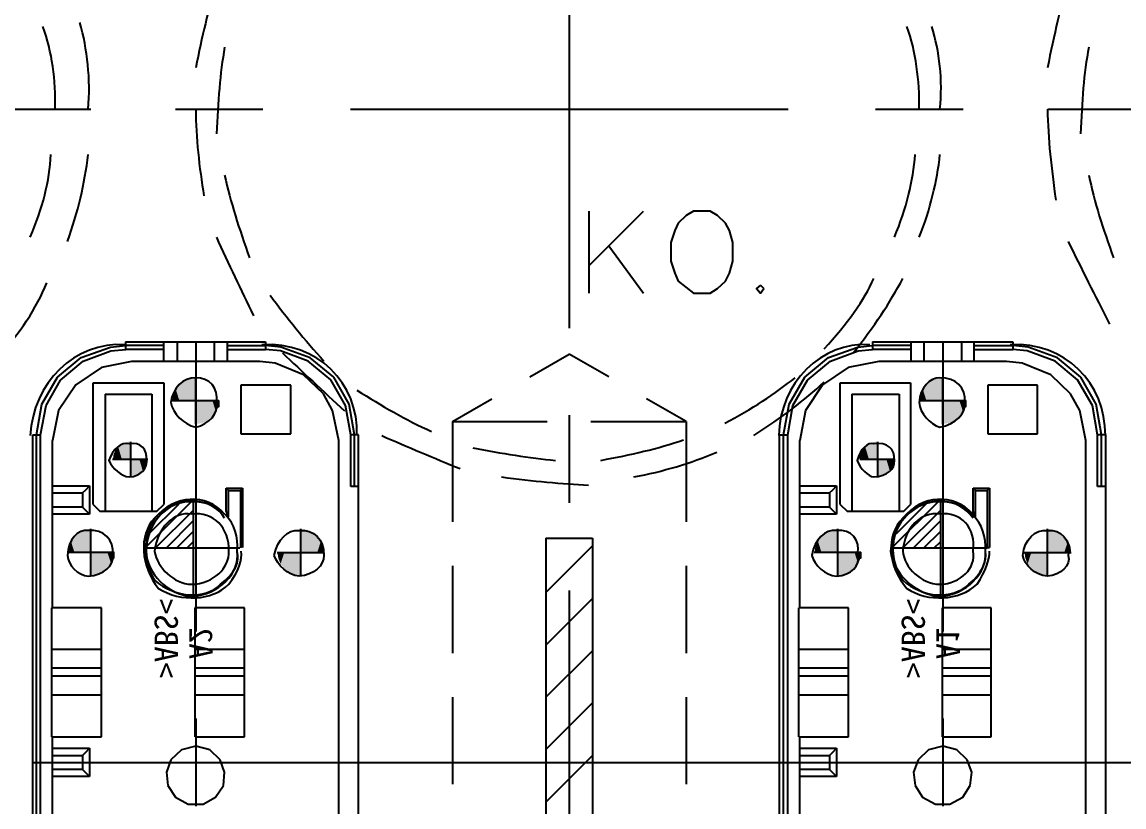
# Model space of a CAD drawing. Header units: millimetres. Extents: x 0 to 1170, y 491 to 1318.
# Drawn here: x 214.41 to 261.67, y 1050.24 to 1083.93 of the extents above; entities that cross this region are included whole.
import ezdxf

# ---------------------------------------------------------------- set-up
doc = ezdxf.new("R2010")
doc.units = ezdxf.units.MM
doc.styles.add('PDF SimSun', font='simsun.ttc')

# ---------------------------------------------------------------- blocks, each defined once
blk = doc.blocks.new('AHH1270-500010_1')
at = {"transparency": 33554687}
for points in [[(221.604, 1068.648), (221.362, 1068.547), (221.603, 1067.68)], [(221.863, 1068.682), (221.603, 1068.648), (221.862, 1067.68)], [(221.604, 1068.648), (221.603, 1067.68), (221.862, 1067.68)], [(253.645, 1068.648), (253.403, 1068.547), (253.646, 1067.68)], [(253.645, 1068.648), (253.646, 1067.68), (253.904, 1067.68)], [(253.904, 1068.682), (253.646, 1068.648), (253.904, 1067.68)], [(220.996, 1068.181), (220.896, 1067.939), (220.995, 1067.68)], [(221.155, 1068.388), (220.995, 1068.18), (221.155, 1067.68)], [(220.996, 1068.181), (220.995, 1067.68), (221.155, 1067.68)], [(221.362, 1068.548), (221.155, 1068.388), (221.362, 1067.68)], [(221.155, 1068.388), (221.155, 1067.68), (221.362, 1067.68)], [(221.362, 1068.548), (221.362, 1067.68), (221.603, 1067.68)], [(253.037, 1068.181), (252.936, 1067.939), (253.037, 1067.68)], [(253.196, 1068.388), (253.037, 1068.18), (253.195, 1067.68)], [(253.037, 1068.181), (253.037, 1067.68), (253.195, 1067.68)], [(253.403, 1068.548), (253.195, 1068.388), (253.403, 1067.68)], [(253.196, 1068.388), (253.195, 1067.68), (253.403, 1067.68)], [(253.403, 1068.548), (253.403, 1067.68), (253.646, 1067.68)], [(220.896, 1067.939), (220.862, 1067.68), (220.896, 1067.68)], [(220.896, 1067.939), (220.896, 1067.68), (220.995, 1067.68)], [(222.122, 1067.68), (221.862, 1067.68), (222.121, 1066.714)], [(221.863, 1067.68), (221.862, 1066.68), (222.121, 1066.714)], [(222.363, 1067.68), (222.121, 1067.68), (222.364, 1066.813)], [(222.122, 1067.68), (222.121, 1066.714), (222.364, 1066.813)], [(222.363, 1067.68), (222.364, 1066.813), (222.572, 1066.973)], [(222.571, 1067.68), (222.364, 1067.68), (222.572, 1066.973)], [(222.571, 1067.68), (222.572, 1066.973), (222.729, 1067.18)], [(222.73, 1067.68), (222.572, 1067.68), (222.729, 1067.18)], [(222.83, 1067.68), (222.729, 1067.68), (222.831, 1067.421)], [(222.73, 1067.68), (222.729, 1067.18), (222.831, 1067.421)], [(252.937, 1067.939), (252.902, 1067.68), (252.936, 1067.68)], [(252.937, 1067.939), (252.936, 1067.68), (253.037, 1067.68)], [(254.163, 1067.68), (253.904, 1067.68), (254.163, 1066.714)], [(253.904, 1067.68), (253.904, 1066.68), (254.163, 1066.714)], [(254.405, 1067.68), (254.163, 1067.68), (254.405, 1066.813)], [(254.163, 1067.68), (254.163, 1066.714), (254.405, 1066.813)], [(254.612, 1067.68), (254.405, 1067.68), (254.612, 1066.973)], [(254.405, 1067.68), (254.405, 1066.813), (254.612, 1066.973)], [(254.771, 1067.68), (254.612, 1067.68), (254.772, 1067.18)], [(254.612, 1067.68), (254.612, 1066.973), (254.772, 1067.18)], [(254.771, 1067.68), (254.772, 1067.18), (254.871, 1067.421)], [(254.871, 1067.68), (254.772, 1067.68), (254.871, 1067.421)], [(218.683, 1065.177), (218.684, 1065.827), (218.528, 1065.708)], [(218.683, 1065.177), (218.865, 1065.178), (218.684, 1065.827)], [(218.865, 1065.177), (218.865, 1065.903), (218.684, 1065.827)], [(219.059, 1065.177), (219.058, 1065.928), (218.865, 1065.903)], [(218.865, 1065.177), (219.058, 1065.178), (218.865, 1065.903)], [(250.724, 1065.177), (250.725, 1065.827), (250.569, 1065.708)], [(250.724, 1065.177), (250.906, 1065.178), (250.725, 1065.827)], [(250.906, 1065.177), (250.906, 1065.903), (250.725, 1065.827)], [(251.1, 1065.177), (251.101, 1065.928), (250.906, 1065.903)], [(250.906, 1065.177), (251.101, 1065.178), (250.906, 1065.903)], [(218.334, 1065.177), (218.333, 1065.371), (218.308, 1065.178)], [(218.409, 1065.177), (218.409, 1065.552), (218.333, 1065.371)], [(218.334, 1065.177), (218.409, 1065.178), (218.333, 1065.371)], [(218.528, 1065.177), (218.528, 1065.708), (218.409, 1065.552)], [(218.409, 1065.177), (218.528, 1065.178), (218.409, 1065.552)], [(218.528, 1065.177), (218.684, 1065.178), (218.528, 1065.708)], [(250.45, 1065.177), (250.45, 1065.552), (250.375, 1065.371)], [(250.375, 1065.177), (250.45, 1065.178), (250.375, 1065.371)], [(250.569, 1065.177), (250.569, 1065.708), (250.45, 1065.552)], [(250.45, 1065.177), (250.569, 1065.178), (250.45, 1065.552)], [(250.569, 1065.177), (250.725, 1065.178), (250.569, 1065.708)], [(219.059, 1064.426), (219.254, 1064.452), (219.058, 1065.178)], [(219.253, 1064.452), (219.254, 1065.178), (219.058, 1065.178)], [(219.253, 1064.452), (219.434, 1064.527), (219.254, 1065.178)], [(219.434, 1064.527), (219.434, 1065.178), (219.254, 1065.178)], [(219.434, 1064.527), (219.59, 1064.646), (219.434, 1065.178)], [(219.59, 1064.646), (219.59, 1065.178), (219.434, 1065.178)], [(219.59, 1064.646), (219.709, 1064.802), (219.59, 1065.178)], [(219.709, 1064.802), (219.709, 1065.178), (219.59, 1065.178)], [(219.709, 1064.802), (219.784, 1064.983), (219.709, 1065.178)], [(219.784, 1064.983), (219.784, 1065.178), (219.709, 1065.178)], [(219.784, 1064.983), (219.81, 1065.178), (219.784, 1065.178)], [(251.1, 1064.426), (251.294, 1064.452), (251.101, 1065.178)], [(251.294, 1064.452), (251.294, 1065.178), (251.101, 1065.178)], [(251.294, 1064.452), (251.475, 1064.527), (251.294, 1065.178)], [(251.475, 1064.527), (251.475, 1065.178), (251.294, 1065.178)], [(251.475, 1064.527), (251.631, 1064.646), (251.475, 1065.178)], [(251.631, 1064.646), (251.631, 1065.178), (251.475, 1065.178)], [(251.631, 1064.646), (251.75, 1064.802), (251.631, 1065.178)], [(251.75, 1064.802), (251.75, 1065.178), (251.631, 1065.178)], [(251.75, 1064.802), (251.826, 1064.983), (251.75, 1065.178)], [(251.825, 1064.983), (251.826, 1065.178), (251.75, 1065.178)], [(251.825, 1064.983), (251.851, 1065.178), (251.826, 1065.178)], [(216.86, 1062.041), (216.652, 1061.881), (216.859, 1061.173)], [(217.102, 1062.141), (216.859, 1062.041), (217.102, 1061.173)], [(216.86, 1062.041), (216.859, 1061.173), (217.102, 1061.173)], [(217.361, 1062.175), (217.102, 1062.142), (217.361, 1061.173)], [(217.102, 1062.141), (217.102, 1061.173), (217.361, 1061.173)], [(226.364, 1062.175), (226.365, 1061.173), (226.624, 1062.142)], [(226.623, 1062.141), (226.365, 1061.173), (226.624, 1061.173)], [(226.623, 1062.141), (226.624, 1061.173), (226.865, 1062.041)], [(226.865, 1062.041), (226.624, 1061.173), (226.865, 1061.173)], [(226.865, 1062.041), (226.865, 1061.173), (227.073, 1061.881)], [(248.901, 1062.041), (248.694, 1061.881), (248.902, 1061.173)], [(248.901, 1062.041), (248.902, 1061.173), (249.143, 1061.173)], [(249.143, 1062.141), (248.902, 1062.041), (249.143, 1061.173)], [(249.402, 1062.175), (249.143, 1062.142), (249.402, 1061.173)], [(249.143, 1062.141), (249.143, 1061.173), (249.402, 1061.173)], [(258.405, 1062.175), (258.405, 1061.173), (258.664, 1062.142)], [(258.664, 1062.141), (258.405, 1061.173), (258.664, 1061.173)], [(258.664, 1062.141), (258.664, 1061.173), (258.906, 1062.041)], [(258.906, 1062.041), (258.664, 1061.173), (258.906, 1061.173)], [(258.906, 1062.041), (258.906, 1061.173), (259.113, 1061.881)], [(216.494, 1061.674), (216.393, 1061.432), (216.494, 1061.173)], [(216.653, 1061.882), (216.494, 1061.674), (216.652, 1061.173)], [(216.494, 1061.674), (216.494, 1061.173), (216.652, 1061.173)], [(216.653, 1061.882), (216.652, 1061.173), (216.859, 1061.173)], [(227.072, 1061.882), (226.865, 1061.173), (227.073, 1061.173)], [(227.072, 1061.882), (227.073, 1061.173), (227.232, 1061.674)], [(227.231, 1061.674), (227.073, 1061.173), (227.232, 1061.173)], [(227.231, 1061.674), (227.232, 1061.173), (227.331, 1061.432)], [(248.535, 1061.674), (248.435, 1061.432), (248.535, 1061.173)], [(248.694, 1061.882), (248.535, 1061.674), (248.694, 1061.173)], [(248.535, 1061.674), (248.535, 1061.173), (248.694, 1061.173)], [(248.694, 1061.882), (248.694, 1061.173), (248.902, 1061.173)], [(259.113, 1061.882), (258.906, 1061.173), (259.113, 1061.173)], [(259.113, 1061.882), (259.113, 1061.173), (259.273, 1061.674)], [(259.272, 1061.674), (259.113, 1061.173), (259.273, 1061.173)], [(259.272, 1061.674), (259.273, 1061.173), (259.372, 1061.432)], [(216.394, 1061.433), (216.359, 1061.173), (216.393, 1061.173)], [(216.394, 1061.433), (216.393, 1061.173), (216.494, 1061.173)], [(217.62, 1061.174), (217.361, 1061.173), (217.62, 1060.207)], [(217.361, 1061.174), (217.361, 1060.173), (217.62, 1060.207)], [(217.861, 1061.174), (217.62, 1061.173), (217.861, 1060.306)], [(217.62, 1061.174), (217.62, 1060.207), (217.861, 1060.306)], [(218.069, 1061.174), (217.861, 1061.173), (218.069, 1060.466)], [(217.861, 1061.174), (217.861, 1060.306), (218.069, 1060.466)], [(218.228, 1061.174), (218.069, 1061.173), (218.229, 1060.673)], [(218.069, 1061.174), (218.069, 1060.466), (218.229, 1060.673)], [(218.228, 1061.174), (218.229, 1060.673), (218.328, 1060.914)], [(218.328, 1061.174), (218.229, 1061.173), (218.328, 1060.914)], [(225.397, 1061.174), (225.363, 1061.173), (225.397, 1060.914)], [(225.397, 1061.174), (225.397, 1060.914), (225.498, 1061.173)], [(225.497, 1061.174), (225.397, 1060.914), (225.498, 1060.673)], [(225.497, 1061.174), (225.498, 1060.673), (225.656, 1061.173)], [(225.656, 1061.174), (225.498, 1060.673), (225.656, 1060.466)], [(225.656, 1061.174), (225.656, 1060.466), (225.863, 1061.173)], [(225.864, 1061.174), (225.656, 1060.466), (225.863, 1060.306)], [(225.864, 1061.174), (225.863, 1060.306), (226.104, 1061.173)], [(226.105, 1061.174), (225.863, 1060.306), (226.104, 1060.207)], [(226.105, 1061.174), (226.104, 1060.207), (226.365, 1061.173)], [(226.364, 1061.174), (226.104, 1060.207), (226.365, 1060.173)], [(227.331, 1061.433), (227.232, 1061.173), (227.331, 1061.173)], [(227.331, 1061.433), (227.331, 1061.173), (227.365, 1061.173)], [(248.435, 1061.433), (248.4, 1061.173), (248.435, 1061.173)], [(248.435, 1061.433), (248.435, 1061.173), (248.535, 1061.173)], [(249.661, 1061.174), (249.402, 1061.173), (249.661, 1060.207)], [(249.402, 1061.174), (249.402, 1060.173), (249.661, 1060.207)], [(249.902, 1061.174), (249.661, 1061.173), (249.902, 1060.306)], [(249.661, 1061.174), (249.661, 1060.207), (249.902, 1060.306)], [(250.11, 1061.174), (249.902, 1061.173), (250.109, 1060.466)], [(249.902, 1061.174), (249.902, 1060.306), (250.109, 1060.466)], [(250.269, 1061.174), (250.109, 1061.173), (250.269, 1060.673)], [(250.11, 1061.174), (250.109, 1060.466), (250.269, 1060.673)], [(250.369, 1061.174), (250.269, 1061.173), (250.368, 1060.914)], [(250.269, 1061.174), (250.269, 1060.673), (250.368, 1060.914)], [(257.438, 1061.174), (257.403, 1061.173), (257.439, 1060.914)], [(257.438, 1061.174), (257.439, 1060.914), (257.538, 1061.173)], [(257.538, 1061.174), (257.439, 1060.914), (257.538, 1060.673)], [(257.538, 1061.174), (257.538, 1060.673), (257.698, 1061.173)], [(257.697, 1061.174), (257.538, 1060.673), (257.698, 1060.466)], [(257.697, 1061.174), (257.698, 1060.466), (257.905, 1061.173)], [(257.905, 1061.174), (257.698, 1060.466), (257.905, 1060.306)], [(257.905, 1061.174), (257.905, 1060.306), (258.146, 1061.173)], [(258.146, 1061.174), (257.905, 1060.306), (258.146, 1060.207)], [(258.146, 1061.174), (258.146, 1060.207), (258.405, 1061.173)], [(258.405, 1061.174), (258.146, 1060.207), (258.405, 1060.173)], [(259.372, 1061.433), (259.273, 1061.173), (259.372, 1061.173)], [(259.372, 1061.433), (259.372, 1061.173), (259.407, 1061.173)]]:
    blk.add_hatch(color=6, dxfattribs=at).paths.add_polyline_path(points)
at = {"color": 1, "transparency": 33554687}
for points in [[(237.869, 1089.573), (237.869, 1070.793)], [(198.446, 1080.192), (217.227, 1080.192)], [(220.986, 1080.192), (224.728, 1080.192)], [(228.488, 1080.192), (247.268, 1080.192)], [(251.01, 1080.192), (254.77, 1080.192)], [(258.53, 1080.192), (277.292, 1080.192)], [(221.855, 1070.207), (221.855, 1057.776)], [(253.901, 1070.207), (253.901, 1057.776)], [(253.901, 1070.207), (253.901, 1057.776)], [(237.869, 1067.051), (237.869, 1063.291)], [(237.869, 1059.531), (237.869, 1040.769)], [(221.855, 1054.034), (221.855, 1050.274)], [(253.901, 1054.034), (253.901, 1050.274)], [(253.901, 1054.034), (253.901, 1050.274)], [(214.868, 1052.154), (228.842, 1052.154)], [(228.842, 1052.154), (366.46, 1052.154)], [(246.896, 1052.154), (260.888, 1052.154)]]:
    blk.add_lwpolyline(points, dxfattribs=at)
at = {"color": 5, "transparency": 33554687}
for points in [[(206.462, 1080.192), (217.351, 1080.192)], [(258.405, 1080.192), (269.294, 1080.192)]]:
    blk.add_lwpolyline(points, dxfattribs=at)
at = {"color": 4, "transparency": 33554687}
for points in [[(238.72, 1075.811), (238.72, 1072.3)], [(238.72, 1073.47), (241.061, 1075.811)], [(243.207, 1072.3), (243.917, 1072.3), (244.236, 1072.495), (244.573, 1072.814), (244.75, 1073.151), (244.892, 1073.665), (244.892, 1074.464), (244.75, 1074.978), (244.573, 1075.297), (244.236, 1075.634), (243.917, 1075.811), (243.207, 1075.811), (242.888, 1075.634), (242.551, 1075.297), (242.409, 1074.978), (242.232, 1074.464), (242.232, 1073.665), (242.409, 1073.151), (242.551, 1072.814), (243.207, 1072.3)], [(239.572, 1074.322), (241.061, 1072.3)], [(246.08, 1072.637), (245.903, 1072.495), (246.08, 1072.3), (246.222, 1072.495)], [(246.08, 1072.637), (246.222, 1072.495)]]:
    blk.add_lwpolyline(points, dxfattribs=at)
at = {"color": 3, "transparency": 33554687}
for points in [[(218.202, 1069.977), (218.84, 1070.048)], [(218.84, 1070.207), (218.84, 1069.87)], [(218.84, 1070.207), (224.852, 1070.207)], [(220.49, 1070.048), (218.84, 1070.048)], [(220.49, 1069.356), (220.49, 1070.207)], [(221.057, 1070.207), (221.057, 1069.356)], [(222.653, 1070.207), (222.653, 1069.356)], [(223.221, 1069.356), (223.221, 1070.207)], [(223.221, 1070.048), (224.852, 1070.048)], [(224.852, 1070.207), (224.852, 1069.87)], [(225.508, 1069.977), (224.852, 1070.048)], [(250.248, 1069.977), (250.886, 1070.048)], [(250.886, 1070.207), (250.886, 1069.87)], [(250.886, 1070.207), (256.898, 1070.207)], [(252.535, 1070.048), (250.886, 1070.048)], [(252.535, 1069.356), (252.535, 1070.207)], [(253.085, 1070.207), (253.085, 1069.356)], [(254.699, 1070.207), (254.699, 1069.356)], [(255.249, 1069.356), (255.249, 1070.207)], [(255.249, 1070.048), (256.898, 1070.048)], [(256.898, 1070.207), (256.898, 1069.87)], [(257.554, 1069.977), (256.898, 1070.048)], [(215.932, 1068.682), (216.943, 1069.533)], [(216.943, 1069.533), (218.202, 1069.977)], [(217.031, 1069.374), (218.22, 1069.817)], [(218.22, 1069.817), (218.858, 1069.87)], [(220.49, 1069.87), (218.84, 1069.87)], [(223.221, 1069.87), (224.852, 1069.87)], [(225.491, 1069.817), (224.852, 1069.87)], [(226.679, 1069.374), (225.491, 1069.817)], [(226.768, 1069.516), (225.508, 1069.977)], [(247.978, 1068.682), (248.989, 1069.533)], [(248.989, 1069.533), (250.248, 1069.977)], [(249.077, 1069.374), (250.265, 1069.817)], [(250.265, 1069.817), (250.886, 1069.87)], [(252.535, 1069.87), (250.886, 1069.87)], [(255.249, 1069.87), (256.898, 1069.87)], [(257.519, 1069.817), (256.898, 1069.87)], [(258.725, 1069.374), (257.519, 1069.817)], [(258.813, 1069.516), (257.554, 1069.977)], [(216.056, 1068.558), (217.031, 1069.374)], [(217.812, 1069.108), (216.712, 1068.363)], [(219.106, 1069.356), (217.812, 1069.108)], [(220.827, 1069.356), (219.106, 1069.356)], [(222.884, 1069.356), (220.827, 1069.356)], [(224.604, 1069.356), (222.884, 1069.356)], [(225.26, 1069.285), (224.604, 1069.356)], [(226.484, 1068.789), (225.26, 1069.285)], [(227.654, 1068.576), (226.679, 1069.374)], [(227.778, 1068.682), (226.768, 1069.516)], [(248.102, 1068.558), (249.077, 1069.374)], [(249.84, 1069.108), (248.74, 1068.363)], [(251.152, 1069.356), (249.84, 1069.108)], [(252.855, 1069.356), (251.152, 1069.356)], [(254.929, 1069.356), (252.855, 1069.356)], [(256.632, 1069.356), (254.929, 1069.356)], [(257.306, 1069.285), (256.632, 1069.356)], [(258.53, 1068.789), (257.306, 1069.285)], [(259.682, 1068.576), (258.725, 1069.374)], [(259.824, 1068.682), (258.813, 1069.516)], [(215.258, 1067.529), (215.932, 1068.682)], [(227.335, 1067.973), (226.484, 1068.789)], [(228.435, 1067.529), (227.778, 1068.682)], [(247.304, 1067.529), (247.978, 1068.682)], [(259.381, 1067.973), (258.53, 1068.789)], [(260.48, 1067.529), (259.824, 1068.682)], [(215.435, 1067.476), (216.056, 1068.558)], [(216.712, 1068.363), (215.967, 1067.263)], [(217.457, 1063.22), (217.457, 1068.452)], [(217.457, 1068.452), (220.49, 1068.452)], [(220.49, 1068.452), (220.49, 1063.22)], [(223.788, 1068.345), (223.788, 1066.253)], [(225.934, 1068.345), (223.788, 1068.345)], [(225.934, 1066.253), (225.934, 1068.345)], [(228.275, 1067.476), (227.654, 1068.576)], [(247.463, 1067.476), (248.102, 1068.558)], [(248.74, 1068.363), (248.013, 1067.263)], [(249.503, 1063.22), (249.503, 1068.452)], [(249.503, 1068.452), (252.518, 1068.452)], [(252.518, 1068.452), (252.518, 1063.22)], [(255.834, 1068.345), (255.834, 1066.253)], [(257.962, 1068.345), (255.834, 1068.345)], [(257.962, 1066.253), (257.962, 1068.345)], [(260.321, 1067.476), (259.682, 1068.576)], [(217.971, 1067.955), (217.971, 1062.919)], [(217.971, 1067.955), (219.975, 1067.955)], [(219.975, 1067.955), (219.975, 1062.919)], [(227.725, 1067.263), (227.335, 1067.973)], [(249.999, 1067.955), (249.999, 1062.919)], [(249.999, 1067.955), (252.021, 1067.955)], [(252.021, 1067.955), (252.021, 1062.919)], [(259.771, 1067.263), (259.381, 1067.973)], [(215.027, 1066.217), (215.258, 1067.529)], [(215.205, 1066.217), (215.435, 1067.476)], [(215.967, 1067.263), (215.719, 1065.969)], [(227.991, 1065.969), (227.725, 1067.263)], [(228.505, 1066.217), (228.275, 1067.476)], [(228.665, 1066.217), (228.435, 1067.529)], [(247.073, 1066.217), (247.304, 1067.529)], [(247.251, 1066.217), (247.463, 1067.476)], [(248.013, 1067.263), (247.765, 1065.969)], [(260.037, 1065.969), (259.771, 1067.263)], [(260.533, 1066.217), (260.321, 1067.476)], [(260.711, 1066.217), (260.48, 1067.529)], [(223.788, 1066.253), (225.934, 1066.253)], [(255.834, 1066.253), (257.962, 1066.253)], [(214.868, 1038.073), (214.868, 1066.217)], [(214.868, 1066.217), (215.205, 1066.217)], [(215.027, 1038.073), (215.027, 1066.217)], [(215.205, 1038.073), (215.205, 1066.217)], [(215.719, 1058.786), (215.719, 1065.969)], [(227.991, 1038.339), (227.991, 1065.969)], [(228.505, 1064), (228.505, 1066.217)], [(228.842, 1066.217), (228.505, 1066.217)], [(228.665, 1064), (228.665, 1066.217)], [(228.842, 1038.073), (228.842, 1066.217)], [(246.896, 1038.073), (246.896, 1066.217)], [(246.896, 1066.217), (247.251, 1066.217)], [(247.073, 1038.073), (247.073, 1066.217)], [(247.251, 1038.073), (247.251, 1066.217)], [(247.765, 1058.786), (247.765, 1065.969)], [(260.037, 1038.339), (260.037, 1065.969)], [(260.533, 1064), (260.533, 1066.217)], [(260.888, 1066.217), (260.533, 1066.217)], [(260.711, 1064), (260.711, 1066.217)], [(260.888, 1038.073), (260.888, 1066.217)], [(215.719, 1064.018), (217.297, 1064.018)], [(216.996, 1063.717), (217.138, 1063.858), (217.297, 1064.018)], [(217.297, 1064.018), (217.297, 1062.812)], [(223.167, 1062.936), (223.167, 1063.929)], [(223.167, 1063.929), (223.859, 1063.929)], [(223.256, 1063.823), (223.167, 1063.929)], [(223.77, 1063.823), (223.859, 1063.929)], [(223.859, 1063.929), (223.859, 1061.376)], [(228.842, 1064), (228.505, 1064)], [(247.765, 1064.018), (249.343, 1064.018)], [(249.042, 1063.717), (249.184, 1063.858), (249.343, 1064.018)], [(249.343, 1064.018), (249.343, 1062.812)], [(255.195, 1062.936), (255.195, 1063.929)], [(255.195, 1063.929), (255.905, 1063.929)], [(255.302, 1063.823), (255.195, 1063.929)], [(255.798, 1063.823), (255.905, 1063.929)], [(255.905, 1063.929), (255.905, 1061.376)], [(260.888, 1064), (260.533, 1064)], [(215.719, 1063.717), (216.996, 1063.717)], [(216.996, 1063.717), (216.996, 1063.114)], [(223.256, 1062.688), (223.256, 1063.823)], [(223.256, 1063.823), (223.77, 1063.823)], [(223.77, 1063.823), (223.77, 1061.358)], [(247.765, 1063.717), (249.042, 1063.717)], [(249.042, 1063.717), (249.042, 1063.114)], [(255.302, 1062.688), (255.302, 1063.823)], [(255.302, 1063.823), (255.798, 1063.823)], [(255.798, 1063.823), (255.798, 1061.358)], [(216.996, 1063.114), (215.719, 1063.114)], [(216.996, 1063.114), (217.138, 1062.972), (217.297, 1062.812)], [(217.457, 1063.22), (217.759, 1062.919)], [(220.17, 1062.919), (217.759, 1062.919)], [(220.17, 1062.919), (220.49, 1063.22)], [(223.256, 1062.688), (223.221, 1062.794), (223.203, 1062.812), (223.203, 1062.848), (223.167, 1062.936)], [(249.042, 1063.114), (247.765, 1063.114)], [(249.042, 1063.114), (249.184, 1062.972), (249.343, 1062.812)], [(249.503, 1063.22), (249.804, 1062.919)], [(252.216, 1062.919), (249.804, 1062.919)], [(252.216, 1062.919), (252.518, 1063.22)], [(255.302, 1062.688), (255.266, 1062.794), (255.249, 1062.812), (255.231, 1062.848), (255.195, 1062.936)], [(217.297, 1062.812), (215.719, 1062.812)], [(249.343, 1062.812), (247.765, 1062.812)], [(223.859, 1061.358), (223.859, 1061.358)], [(255.905, 1061.358), (255.798, 1061.358)], [(215.684, 1053.253), (215.684, 1058.786)], [(217.812, 1058.786), (215.684, 1058.786)], [(217.812, 1053.253), (217.812, 1058.786)], [(221.82, 1058.786), (221.82, 1053.253)], [(223.948, 1058.786), (221.82, 1058.786)], [(223.948, 1053.253), (223.948, 1058.786)], [(247.729, 1053.253), (247.729, 1058.786)], [(249.857, 1058.786), (247.729, 1058.786)], [(249.857, 1053.253), (249.857, 1058.786)], [(253.865, 1058.786), (253.865, 1053.253)], [(255.976, 1058.786), (253.865, 1058.786)], [(255.976, 1053.253), (255.976, 1058.786)], [(217.812, 1056.995), (215.684, 1056.995)], [(223.948, 1056.995), (221.82, 1056.995)], [(249.857, 1056.995), (247.729, 1056.995)], [(255.976, 1056.995), (253.865, 1056.995)], [(217.812, 1056.197), (215.684, 1056.197)], [(217.812, 1055.86), (215.684, 1055.86)], [(223.948, 1056.197), (221.82, 1056.197)], [(223.948, 1055.86), (221.82, 1055.86)], [(249.857, 1056.197), (247.729, 1056.197)], [(249.857, 1055.86), (247.729, 1055.86)], [(255.976, 1056.197), (253.865, 1056.197)], [(255.976, 1055.86), (253.865, 1055.86)], [(217.812, 1055.045), (215.684, 1055.045)], [(223.948, 1055.045), (221.82, 1055.045)], [(249.857, 1055.045), (247.729, 1055.045)], [(255.976, 1055.045), (253.865, 1055.045)], [(215.684, 1053.253), (217.812, 1053.253)], [(215.719, 1038.339), (215.719, 1053.253)], [(221.855, 1053.253), (223.948, 1053.253)], [(247.729, 1053.253), (249.857, 1053.253)], [(247.765, 1038.339), (247.765, 1053.253)], [(253.901, 1053.253), (255.976, 1053.253)], [(215.719, 1052.757), (217.297, 1052.757)], [(216.996, 1052.455), (217.138, 1052.597), (217.297, 1052.757)], [(217.297, 1052.757), (217.297, 1051.551)], [(221.252, 1052.686), (220.791, 1052.26)], [(221.855, 1052.845), (221.252, 1052.686)], [(222.458, 1052.686), (221.855, 1052.845)], [(222.901, 1052.26), (222.458, 1052.686)], [(247.765, 1052.757), (249.343, 1052.757)], [(249.042, 1052.455), (249.184, 1052.597), (249.343, 1052.757)], [(249.343, 1052.757), (249.343, 1051.551)], [(253.28, 1052.686), (252.837, 1052.26)], [(253.901, 1052.845), (253.28, 1052.686)], [(254.504, 1052.686), (253.901, 1052.845)], [(254.947, 1052.26), (254.504, 1052.686)], [(215.719, 1052.455), (216.996, 1052.455)], [(216.996, 1052.455), (216.996, 1051.852)], [(220.791, 1052.26), (220.596, 1051.728)], [(223.097, 1051.728), (222.901, 1052.26)], [(247.765, 1052.455), (249.042, 1052.455)], [(249.042, 1052.455), (249.042, 1051.852)], [(252.837, 1052.26), (252.642, 1051.728)], [(255.142, 1051.728), (254.947, 1052.26)], [(216.996, 1051.852), (215.719, 1051.852)], [(216.996, 1051.852), (217.138, 1051.71), (217.297, 1051.551)], [(220.596, 1051.728), (220.667, 1051.161)], [(223.043, 1051.161), (223.097, 1051.728)], [(249.042, 1051.852), (247.765, 1051.852)], [(249.042, 1051.852), (249.184, 1051.71), (249.343, 1051.551)], [(252.642, 1051.728), (252.713, 1051.161)], [(255.071, 1051.161), (255.142, 1051.728)], [(217.297, 1051.551), (215.719, 1051.551)], [(220.667, 1051.161), (220.986, 1050.664)], [(222.706, 1050.664), (223.043, 1051.161)], [(249.343, 1051.551), (247.765, 1051.551)], [(252.713, 1051.161), (253.032, 1050.664)], [(254.752, 1050.664), (255.071, 1051.161)], [(220.986, 1050.664), (221.536, 1050.363)], [(222.174, 1050.363), (222.706, 1050.664)], [(253.032, 1050.664), (253.582, 1050.363)], [(254.202, 1050.363), (254.752, 1050.664)], [(221.536, 1050.363), (222.174, 1050.363)], [(253.582, 1050.363), (254.202, 1050.363)]]:
    blk.add_lwpolyline(points, dxfattribs=at)
at = {"color": 2, "transparency": 33554687}
for points in [[(236.184, 1068.7), (237.869, 1069.675)], [(239.572, 1068.7), (237.869, 1069.675)], [(232.868, 1066.785), (234.553, 1067.76)], [(242.888, 1066.785), (241.185, 1067.76)], [(232.868, 1066.785), (232.868, 1062.475)], [(232.868, 1066.785), (236.929, 1066.785)], [(238.809, 1066.785), (242.888, 1066.785)], [(242.888, 1066.785), (242.888, 1062.475)], [(236.876, 1061.784), (238.88, 1061.784)], [(236.876, 1061.784), (236.876, 1046.089)], [(236.876, 1061.695), (236.876, 1061.695)], [(238.88, 1061.784), (238.88, 1046.089)], [(236.876, 1059.443), (238.88, 1061.447)], [(232.868, 1060.595), (232.868, 1056.836)], [(242.888, 1060.595), (242.888, 1056.836)], [(236.876, 1057.19), (238.88, 1059.194)], [(236.876, 1054.956), (238.88, 1056.942)], [(232.868, 1054.956), (232.868, 1051.214)], [(242.888, 1054.956), (242.888, 1051.214)], [(236.876, 1052.704), (238.88, 1054.708)], [(236.876, 1050.451), (238.88, 1052.455)]]:
    blk.add_lwpolyline(points, dxfattribs=at)
at = {"color": 6, "transparency": 33554687}
for points in [[(221.855, 1066.678), (221.855, 1068.664)], [(253.901, 1066.678), (253.901, 1068.664)], [(222.848, 1067.671), (220.844, 1067.671)], [(222.83, 1067.68), (222.831, 1067.421), (222.83, 1067.68)], [(254.894, 1067.671), (252.89, 1067.671)], [(254.871, 1067.68), (254.871, 1067.421), (254.871, 1067.68)], [(219.053, 1065.916), (219.053, 1064.426)], [(251.099, 1065.916), (251.099, 1064.426)], [(250.375, 1065.177), (250.375, 1065.371), (250.375, 1065.177)], [(218.291, 1065.171), (219.798, 1065.171)], [(250.336, 1065.171), (251.844, 1065.171)], [(219.762, 1061.429), (221.696, 1063.362)], [(219.851, 1061.961), (221.146, 1063.255)], [(220.135, 1061.358), (221.749, 1062.972)], [(221.749, 1063.362), (221.749, 1059.354)], [(251.791, 1061.429), (253.724, 1063.362)], [(251.897, 1061.961), (253.192, 1063.255)], [(252.181, 1061.358), (253.794, 1062.972)], [(253.794, 1063.362), (253.794, 1059.354)], [(220.596, 1061.358), (221.749, 1062.528)], [(252.642, 1061.358), (253.794, 1062.528)], [(217.351, 1060.17), (217.351, 1062.174)], [(221.039, 1061.358), (221.749, 1062.067)], [(226.36, 1060.17), (226.36, 1062.174)], [(249.396, 1060.17), (249.396, 1062.174)], [(253.085, 1061.358), (253.794, 1062.067)], [(258.388, 1060.17), (258.388, 1062.174)], [(221.483, 1061.358), (221.749, 1061.624)], [(253.528, 1061.358), (253.794, 1061.624)], [(218.362, 1061.163), (216.358, 1061.163)], [(218.328, 1061.174), (218.328, 1060.914), (218.328, 1061.174)], [(219.745, 1061.358), (223.753, 1061.358)], [(225.349, 1061.163), (227.353, 1061.163)], [(250.39, 1061.163), (248.386, 1061.163)], [(250.369, 1061.174), (250.368, 1060.914), (250.369, 1061.174)], [(251.791, 1061.358), (255.798, 1061.358)], [(257.395, 1061.163), (259.398, 1061.163)]]:
    blk.add_lwpolyline(points, dxfattribs=at)
at = {"color": 5, "transparency": 33554687}
for points in [[(259.274, 1085.689), (258.967, 1084.641), (258.67, 1083.389), (258.388, 1081.965)], [(215.826, 1080.192), (215.855, 1081.432), (215.702, 1082.662), (215.293, 1083.738)], [(217.244, 1080.192), (217.357, 1081.48), (217.207, 1082.758), (216.89, 1083.916)], [(260.161, 1082.852), (259.94, 1081.742), (259.864, 1080.505), (259.806, 1079.128)], [(258.388, 1080.192), (258.409, 1078.913), (258.559, 1077.635), (258.742, 1076.29)], [(214.761, 1074.694), (215.287, 1075.923), (215.589, 1077.125), (215.648, 1078.241)], [(216.358, 1074.517), (216.799, 1075.751), (217.096, 1077.004), (217.244, 1078.241)], [(260.161, 1077.354), (260.394, 1076.223), (260.77, 1075.041), (261.225, 1073.807)], [(259.274, 1074.517), (259.844, 1073.34), (260.422, 1072.19), (261.048, 1070.97)], [(213.343, 1069.551), (214.316, 1070.56), (215.024, 1071.635), (215.471, 1072.743)]]:
    blk.add_open_spline(points, degree=3, dxfattribs=at)
at = {"color": 4, "transparency": 33554687}
for points in [[(222.742, 1085.512), (222.403, 1084.507), (222.115, 1083.292), (221.855, 1081.965)], [(252.89, 1080.192), (252.902, 1081.432), (252.75, 1082.662), (252.358, 1083.738)], [(253.777, 1080.192), (253.903, 1081.441), (253.759, 1082.68), (253.422, 1083.738)], [(223.097, 1082.852), (222.893, 1081.742), (222.816, 1080.505), (222.742, 1079.128)], [(221.855, 1080.192), (221.862, 1078.952), (222.007, 1077.712), (222.21, 1076.467)], [(251.826, 1074.694), (252.334, 1075.923), (252.637, 1077.125), (252.713, 1078.241)], [(252.89, 1074.694), (253.363, 1075.886), (253.651, 1077.101), (253.777, 1078.241)], [(223.097, 1077.354), (223.346, 1076.223), (223.722, 1075.041), (224.161, 1073.807)], [(222.742, 1074.694), (223.254, 1073.548), (223.814, 1072.433), (224.338, 1071.325)], [(248.811, 1069.906), (249.814, 1070.991), (250.531, 1072.003), (250.939, 1072.921)], [(250.053, 1069.728), (250.955, 1070.852), (251.641, 1071.895), (252.181, 1072.921)], [(225.047, 1072.211), (225.764, 1071.24), (226.541, 1070.274), (227.353, 1069.374)], [(225.579, 1069.728), (226.41, 1068.946), (227.318, 1068.089), (228.239, 1067.246)], [(244.555, 1066.714), (245.683, 1067.302), (246.717, 1067.987), (247.57, 1068.664)], [(228.771, 1068.132), (229.818, 1067.467), (230.891, 1066.847), (231.964, 1066.359)], [(245.796, 1066.182), (246.971, 1066.944), (247.972, 1067.69), (248.811, 1068.487)], [(229.836, 1066.182), (230.95, 1065.7), (232.096, 1065.206), (233.205, 1064.763)], [(239.235, 1065.118), (240.499, 1065.355), (241.71, 1065.62), (242.782, 1066.004)], [(233.737, 1065.65), (234.961, 1065.413), (236.186, 1065.222), (237.284, 1065.118)], [(240.653, 1064.408), (241.89, 1064.635), (243.086, 1064.993), (244.2, 1065.472)], [(234.978, 1064.408), (236.326, 1064.203), (237.572, 1064.131), (238.703, 1064.053)]]:
    blk.add_open_spline(points, degree=3, dxfattribs=at)
at = {"color": 3, "transparency": 33554687}
for points in [[(218.84, 1070.083), (216.656, 1070.222), (214.871, 1068.437), (214.761, 1066.182)], [(228.771, 1066.182), (228.854, 1068.437), (227.069, 1070.222), (224.693, 1070.083)], [(250.762, 1070.083), (248.697, 1070.222), (246.912, 1068.437), (246.86, 1066.182)], [(260.87, 1066.182), (260.895, 1068.437), (259.11, 1070.222), (256.792, 1070.083)]]:
    blk.add_open_spline(points, degree=3, dxfattribs=at)
at = {"color": 6, "transparency": 33554687}
for points in [[(222.742, 1067.6), (222.864, 1067.127), (222.416, 1066.679), (221.855, 1066.536), (221.31, 1066.679), (220.862, 1067.127), (220.791, 1067.6), (220.862, 1068.233), (221.31, 1068.682), (221.855, 1068.664), (222.416, 1068.682), (222.864, 1068.233), (222.742, 1067.6)], [(254.841, 1067.6), (254.905, 1067.127), (254.457, 1066.679), (253.777, 1066.536), (253.351, 1066.679), (252.903, 1067.127), (252.89, 1067.6), (252.903, 1068.233), (253.351, 1068.682), (253.777, 1068.664), (254.457, 1068.682), (254.905, 1068.233), (254.841, 1067.6)], [(219.727, 1065.118), (219.81, 1064.762), (219.474, 1064.426), (219.018, 1064.408), (218.644, 1064.426), (218.308, 1064.762), (218.131, 1065.118), (218.308, 1065.592), (218.644, 1065.928), (219.018, 1065.827), (219.474, 1065.928), (219.81, 1065.592), (219.727, 1065.118)], [(251.826, 1065.118), (251.851, 1064.762), (251.515, 1064.426), (250.939, 1064.408), (250.685, 1064.426), (250.349, 1064.762), (250.23, 1065.118), (250.349, 1065.592), (250.685, 1065.928), (250.939, 1065.827), (251.515, 1065.928), (251.851, 1065.592), (251.826, 1065.118)], [(223.629, 1061.216), (223.764, 1060.262), (222.868, 1059.366), (221.678, 1059.265), (220.656, 1059.366), (219.759, 1060.262), (219.727, 1061.216), (219.759, 1062.474), (220.656, 1063.371), (221.678, 1063.344), (222.868, 1063.371), (223.764, 1062.474), (223.629, 1061.216)], [(255.728, 1061.216), (255.805, 1060.262), (254.909, 1059.366), (253.777, 1059.265), (252.697, 1059.366), (251.8, 1060.262), (251.649, 1061.216), (251.8, 1062.474), (252.697, 1063.371), (253.777, 1063.344), (254.909, 1063.371), (255.805, 1062.474), (255.728, 1061.216)], [(218.308, 1061.039), (218.362, 1060.621), (217.914, 1060.172), (217.244, 1060.152), (216.808, 1060.172), (216.359, 1060.621), (216.358, 1061.039), (216.359, 1061.727), (216.808, 1062.175), (217.244, 1062.103), (217.914, 1062.175), (218.362, 1061.727), (218.308, 1061.039)], [(225.225, 1061.039), (225.363, 1060.621), (225.811, 1060.172), (226.289, 1060.152), (226.917, 1060.172), (227.365, 1060.621), (227.353, 1061.039), (227.365, 1061.727), (226.917, 1062.175), (226.289, 1062.103), (225.811, 1062.175), (225.363, 1061.727), (225.225, 1061.039)], [(250.23, 1061.039), (250.403, 1060.621), (249.955, 1060.172), (249.343, 1060.152), (248.849, 1060.172), (248.4, 1060.621), (248.279, 1061.039), (248.4, 1061.727), (248.849, 1062.175), (249.343, 1062.103), (249.955, 1062.175), (250.403, 1061.727), (250.23, 1061.039)], [(257.324, 1061.039), (257.404, 1060.621), (257.852, 1060.172), (258.388, 1060.152), (258.958, 1060.172), (259.406, 1060.621), (259.274, 1061.039), (259.406, 1061.727), (258.958, 1062.175), (258.388, 1062.103), (257.852, 1062.175), (257.404, 1061.727), (257.324, 1061.039)]]:
    blk.add_open_spline(points, degree=3, knots=[0, 0, 0, 0, 1, 1, 1, 2, 2, 2, 3, 3, 3, 4, 4, 4, 4], dxfattribs=at)
at = {"color": 3, "transparency": 33554687}
for points in [[(223.097, 1062.812), (222.301, 1063.721), (220.965, 1063.647), (220.082, 1062.635), (219.409, 1061.907), (219.483, 1060.571), (220.259, 1059.62), (221.223, 1059.015), (222.559, 1059.089), (223.274, 1059.797), (223.686, 1060.35), (223.878, 1060.856), (223.806, 1061.216)], [(255.195, 1062.812), (254.342, 1063.721), (253.006, 1063.647), (252.181, 1062.635), (251.45, 1061.907), (251.524, 1060.571), (252.358, 1059.62), (253.264, 1059.015), (254.6, 1059.089), (255.373, 1059.797), (255.727, 1060.35), (255.919, 1060.856), (255.905, 1061.216)], [(223.097, 1062.635), (222.536, 1063.533), (221.264, 1063.613), (220.259, 1062.812), (219.597, 1062.142), (219.517, 1060.87), (220.082, 1059.975), (220.988, 1059.203), (222.26, 1059.124), (222.919, 1059.797), (223.526, 1060.241), (223.774, 1060.791), (223.629, 1061.216)], [(255.195, 1062.635), (254.577, 1063.533), (253.305, 1063.613), (252.358, 1062.812), (251.638, 1062.142), (251.558, 1060.87), (252.181, 1059.975), (253.029, 1059.203), (254.301, 1059.124), (255.018, 1059.797), (255.567, 1060.241), (255.815, 1060.791), (255.728, 1061.216)], [(223.274, 1061.216), (223.312, 1060.512), (222.618, 1059.818), (221.678, 1059.797), (220.906, 1059.818), (220.212, 1060.512), (220.082, 1061.216), (220.212, 1062.224), (220.906, 1062.918), (221.678, 1062.812), (222.618, 1062.918), (223.312, 1062.224), (223.274, 1061.216)], [(255.195, 1061.216), (255.353, 1060.512), (254.659, 1059.818), (253.777, 1059.797), (252.947, 1059.818), (252.253, 1060.512), (252.181, 1061.216), (252.253, 1062.224), (252.947, 1062.918), (253.777, 1062.812), (254.659, 1062.918), (255.353, 1062.224), (255.195, 1061.216)]]:
    blk.add_open_spline(points, degree=3, knots=[0, 0, 0, 0, 1, 1, 1, 2, 2, 2, 3, 3, 3, 4, 4, 4, 4], dxfattribs=at)
at = {"color": 1, "extrusion": (0, 0, -1), "char_height": 1.00116, "attachment_point": 7, "text_direction": (0, 1, 0), "style": 'PDF SimSun'}
for s, insert in [('\\W1.000140;>ABS<', (220.074, 1055.773)), ('\\W1.000140;>ABS<', (252.115, 1055.773)), ('\\W0.999706;A2', (221.587, 1056.585)), ('\\W1.000584;A1', (253.628, 1056.585))]:
    blk.add_mtext(s, dxfattribs=dict(at, insert=insert))

msp = doc.modelspace()

# ---------------------------------------------------------------- block references
msp.add_blockref('AHH1270-500010_1', (0, 0))

doc.saveas('drawing.dxf')
